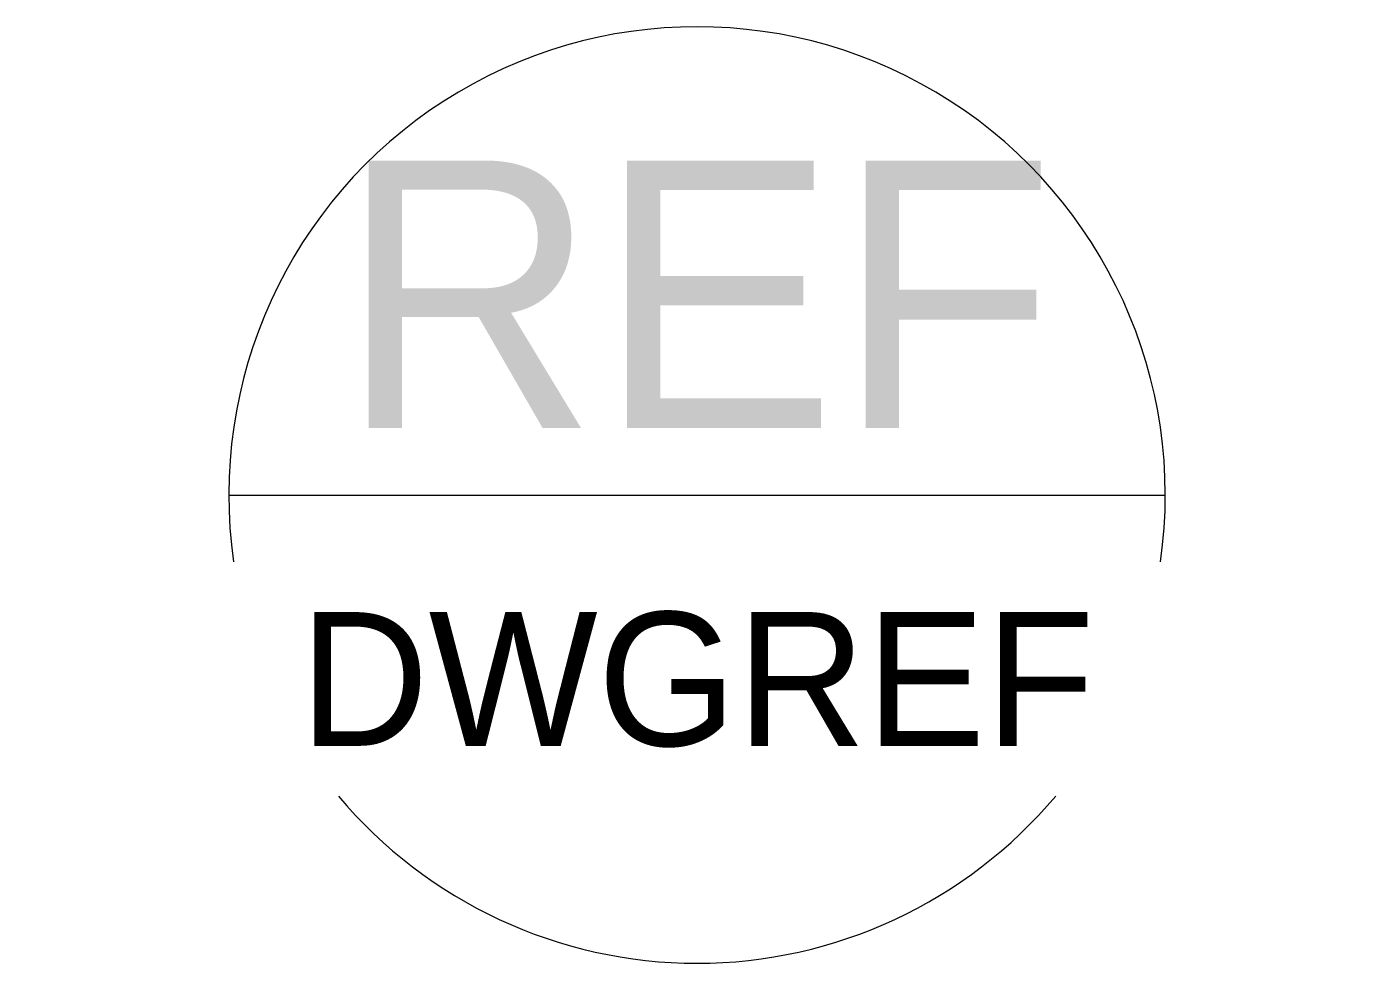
# Model space of a CAD drawing. Extents: x -10 to 10, y -7 to 7.
import ezdxf
from ezdxf.enums import TextEntityAlignment as Align

# ---------------------------------------------------------------- set-up
doc = ezdxf.new("R2010")
doc.units = 0
doc.header["$LTSCALE"] = 10

msp = doc.modelspace()

# ---------------------------------------------------------------- linework, layer by layer
msp.add_line((-7, 0), (7, 0))

# ---------------------------------------------------------------- texts
at = {"flags": 8}
msp.add_attdef('REF', text='VIEWNUMBER', height=4, dxfattribs=at).set_placement((0, 1), align=Align.CENTER)

# ---------------------------------------------------------------- wipeouts: each hides what was drawn before it
msp.add_wipeout([(9.959, -1), (-10.019, -1), (-10.021, -1.086), (-9.436, -3.544), (-8.932, -4.5), (8.958, -4.5), (9.717, -2.679)])

# ---------------------------------------------------------------- next in the draw order: linework, layer by layer
for start, end in [(351.7868, 188.2132), (220.0052, 319.9948)]:
    msp.add_arc((0, 0), 7, start, end)

# ---------------------------------------------------------------- next in the draw order: texts
msp.add_attdef('DWGREF', text='SHEETNUMBER', height=2, dxfattribs=at).set_placement((0, -1.75), align=Align.TOP_CENTER)

doc.saveas('drawing.dxf')
